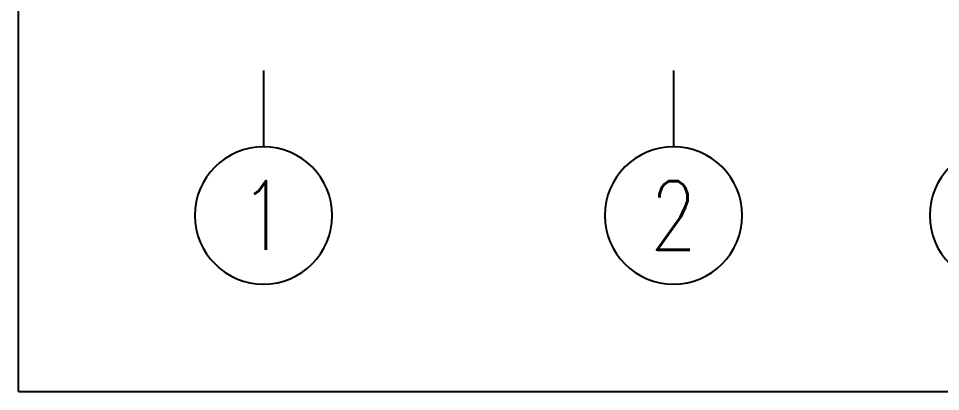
# Model space of a CAD drawing. Header units: millimetres. Extents: x 0 to 134087, y -49114 to 20834.
# Drawn here: x 108595 to 109938, y -40415 to -39872 of the extents above; entities that cross this region are included whole.
import ezdxf
from ezdxf.enums import TextEntityAlignment as Align

# ---------------------------------------------------------------- set-up
doc = ezdxf.new("R2010")
doc.units = ezdxf.units.MM
doc.header["$LTSCALE"] = 35
for name, color, linetype in [('CON-C', 4, 'Continuous'), ('CON-W', 7, 'Continuous'), ('CON-Y', 2, 'Continuous')]:
    doc.layers.add(name, color=color, linetype=linetype)
doc.styles.add('SIMPLEX', font='simplex.shx', dxfattribs={"width": 0.8})

# ---------------------------------------------------------------- blocks, each defined once
blk = doc.blocks.new('col-line')
at = {"layer": 'CON-Y'}
blk.add_line((0, 3), (0, 8), dxfattribs=at)
blk.add_circle((0, 12.5), 4.5, dxfattribs=at)
at = {"layer": 'CON-C', "style": 'SIMPLEX', "width": 0.8}
blk.add_attdef('1', text='', height=4.5, dxfattribs=at).set_placement((0, 12.5), align=Align.MIDDLE_CENTER)

msp = doc.modelspace()

# ---------------------------------------------------------------- linework, layer by layer
at = {"layer": 'CON-C'}
for q in [(108594.9668, -34450.182), (111892.6219, -40415.2541)]:
    msp.add_line((108594.9668, -40415.2541), q, dxfattribs=at)

# ---------------------------------------------------------------- block references
at = {"layer": 'CON-W'}
ref = msp.add_blockref('col-line', (108951.8853, -39881.0299), dxfattribs=dict(at, xscale=-22.22222222222222, yscale=22.22222222222222, zscale=22.22222222222222, rotation=180))
ref.add_attrib('1', '1', dxfattribs={"layer": 'CON-C', "height": 100, "style": 'SIMPLEX', "width": 0.8}).set_placement((108951.8853, -40158.8076), align=Align.MIDDLE_CENTER)
ref = msp.add_blockref('col-line', (109548.7603, -39881.0299), dxfattribs=dict(at, xscale=-22.22222222222222, yscale=22.22222222222222, zscale=22.22222222222222, rotation=180))
ref.add_attrib('1', '2', dxfattribs={"layer": 'CON-C', "height": 100, "style": 'SIMPLEX', "width": 0.8}).set_placement((109548.7603, -40158.8076), align=Align.MIDDLE_CENTER)
ref = msp.add_blockref('col-line', (110021.7859, -39881.0299), dxfattribs=dict(at, xscale=-22.22222222222222, yscale=22.22222222222222, zscale=22.22222222222222, rotation=180))
ref.add_attrib('1', '3', dxfattribs={"layer": 'CON-C', "height": 100, "style": 'SIMPLEX', "width": 0.8}).set_placement((110021.7859, -40158.8076), align=Align.MIDDLE_CENTER)

doc.saveas('drawing.dxf')
